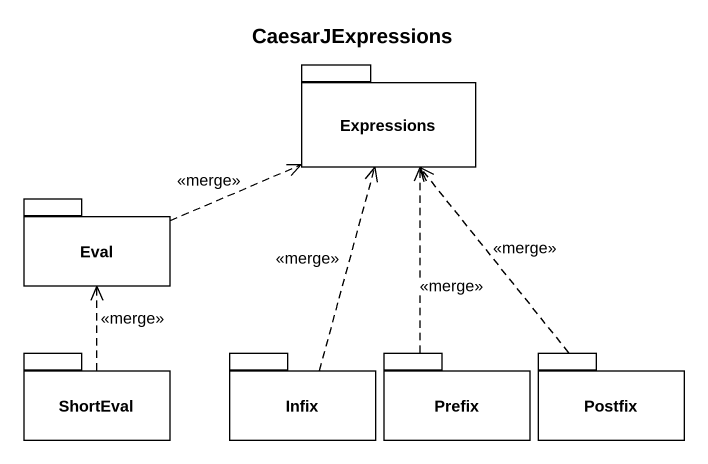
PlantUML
@startuml
title CaesarJExpressions
package Expressions #FFFFFF {
}
package Eval #FFFFFF {
}
package ShortEval #FFFFFF {
}
package Infix #FFFFFF {
}
package Prefix #FFFFFF {
}
package Postfix #FFFFFF {
}
Eval .right.> Expressions : <<merge>>
ShortEval .up.> Eval : <<merge>>
Infix .up.> Expressions : <<merge>>
Prefix .up.> Expressions : <<merge>>
Postfix .up.> Expressions : <<merge>>
@enduml
